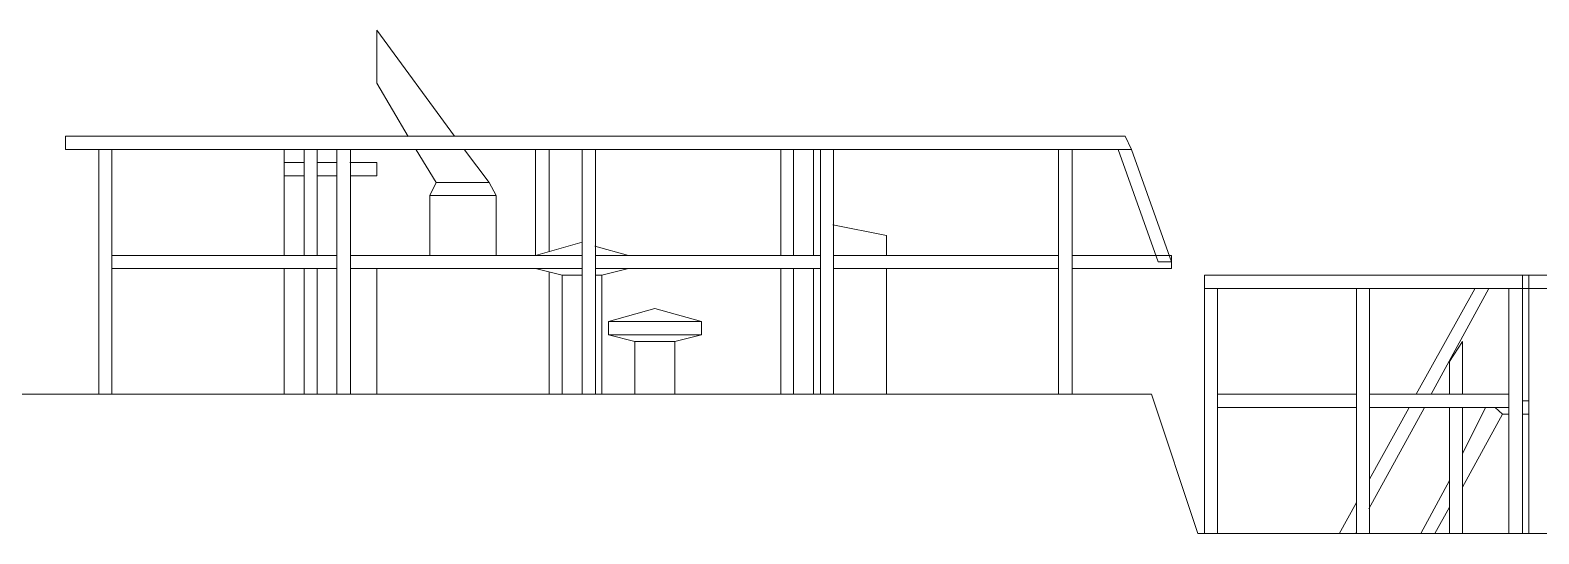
# Model space of a CAD drawing. Header units: millimetres. Extents: x -36433 to 17091, y -3786 to 28324.
# Drawn here: x 745 to 3282, y 22096 to 22943 of the extents above; entities that cross this region are included whole.
import ezdxf

# ---------------------------------------------------------------- set-up
doc = ezdxf.new("R2010")
doc.units = ezdxf.units.MM

msp = doc.modelspace()

# ---------------------------------------------------------------- linework, layer by layer
at = {"color": 0, "linetype": 'Continuous', "lineweight": 5}
for p, q in [((1327.8, 22942.7), (1458.2, 22764.8)), ((1327.8, 22853.8), (1327.8, 22942.7)), ((1380.2, 22764.2), (1327.8, 22853.8)), ((803.9, 22764.8), (2586, 22764.8)), ((803.9, 22742.4), (803.9, 22764.8)), ((2596.9, 22742.4), (2586, 22764.8)), ((2596.9, 22742.4), (803.9, 22742.4)), ((860.3, 22330.6), (860.3, 22742.4)), ((882, 22742.4), (882, 22330.6)), ((1171.6, 22742.4), (1171.6, 22563.8)), ((1205.2, 22563.8), (1205.2, 22742.4)), ((1227, 22742.4), (1227, 22563.8)), ((1260.6, 22330.6), (1260.6, 22742.4)), ((1283.3, 22742.4), (1283.3, 22330.6)), ((1394, 22741.7), (1427.6, 22686.4)), ((1475, 22741.7), (1516.6, 22686.4)), ((1594.6, 22563.8), (1594.6, 22742.4)), ((1617.4, 22569.8), (1617.4, 22742.4)), ((1672.7, 22330.6), (1672.7, 22742.4)), ((1695.5, 22742.4), (1695.5, 22330.6)), ((2006.8, 22742.4), (2006.8, 22563.8)), ((2028.6, 22563.8), (2028.6, 22742.4)), ((2062.2, 22742.4), (2062.2, 22563.8)), ((2074, 22330.6), (2074, 22742.4)), ((2095.8, 22742.4), (2095.8, 22330.6)), ((2474.3, 22742.4), (2474.3, 22330.6)), ((2497.1, 22330.6), (2497.1, 22742.4)), ((2641.4, 22553.3), (2574.2, 22742.4)), ((2664.1, 22553.3), (2596.9, 22742.4)), ((1205.2, 22720), (1171.6, 22720)), ((1259.6, 22720), (1227, 22720)), ((1327.8, 22720), (1282.3, 22720)), ((1327.8, 22720), (1327.8, 22697.6)), ((1171.6, 22697.6), (1205.2, 22697.6)), ((1227, 22697.6), (1260.6, 22697.6)), ((1283.3, 22697.6), (1327.8, 22697.6)), ((1416.7, 22664.7), (1427.6, 22686.4)), ((1427.6, 22686.4), (1516.6, 22686.4)), ((1516.6, 22686.4), (1528.4, 22664.7)), ((1416.7, 22664.7), (1416.7, 22563.8)), ((1528.4, 22664.7), (1416.7, 22664.7)), ((1528.4, 22664.7), (1528.4, 22563.2)), ((2094.8, 22615.2), (2184.7, 22597.4)), ((1672.7, 22586.2), (1594.6, 22563.8)), ((2184.7, 22597.4), (2184.7, 22563.8)), ((882, 22563.8), (1260.6, 22563.8)), ((1672.7, 22563.8), (1283.3, 22563.8)), ((1750.8, 22563.8), (1694.5, 22579.6)), ((2074, 22563.8), (1695.5, 22563.8)), ((2095.8, 22563.8), (2474.3, 22563.8)), ((2497.1, 22563.8), (2664.1, 22563.8)), ((2664.1, 22563.8), (2664.1, 22542.1)), ((1260.6, 22542.1), (882, 22542.1)), ((1171.6, 22542.1), (1171.6, 22330.6)), ((1205.2, 22330.6), (1205.2, 22542.1)), ((1227, 22541.4), (1227, 22330.6)), ((1283.3, 22542.1), (1672.7, 22542.1)), ((1327.8, 22330.6), (1327.8, 22542.1)), ((1594.6, 22542.1), (1639.1, 22530.9)), ((1617.4, 22536.2), (1617.4, 22330.6)), ((1639.1, 22530.9), (1672.7, 22530.9)), ((1639.1, 22330.6), (1639.1, 22530.9)), ((1695.5, 22542.1), (2074, 22542.1)), ((1695.5, 22530.9), (1706.3, 22530.9)), ((1706.3, 22530.9), (1750.8, 22542.1)), ((1706.3, 22530.9), (1706.3, 22330.6)), ((2006.8, 22330.6), (2006.8, 22542.1)), ((2028.6, 22330.6), (2028.6, 22541.4)), ((2062.2, 22542.1), (2062.2, 22330.6)), ((2474.3, 22542.1), (2095.8, 22542.1)), ((2184.7, 22542.1), (2184.7, 22330.6)), ((2664.1, 22542.1), (2497.1, 22542.1)), ((2641.4, 22553.3), (2664.1, 22553.3)), ((2719.5, 22530.9), (4119, 22530.9)), ((2719.5, 22096.6), (2719.5, 22530.9)), ((3254.2, 22096.6), (3254.2, 22530.9)), ((3265.1, 22096.6), (3265.1, 22530.9)), ((4127, 22508.5), (2719.5, 22508.5)), ((2741.2, 22508.5), (2741.2, 22096.6)), ((2975.5, 22508.5), (2975.5, 22096.6)), ((2997.2, 22096.6), (2997.2, 22508.5)), ((3174.1, 22507.8), (3075.3, 22330.6)), ((3101, 22330.6), (3197.8, 22508.5)), ((3231.5, 22508.5), (3231.5, 22096.6)), ((1717.2, 22453.1), (1795.3, 22474.9)), ((1795.3, 22474.9), (1873.4, 22453.1)), ((1717.2, 22430.7), (1717.2, 22453.1)), ((1873.4, 22453.1), (1717.2, 22453.1)), ((1717.2, 22430.7), (1761.7, 22419.5)), ((1873.4, 22430.7), (1717.2, 22430.7)), ((1828.9, 22419.5), (1873.4, 22430.7)), ((1873.4, 22430.7), (1873.4, 22453.1)), ((1761.7, 22419.5), (1828.9, 22419.5)), ((1761.7, 22330.6), (1761.7, 22419.5)), ((1828.9, 22419.5), (1828.9, 22330.6)), ((3153.4, 22419.5), (3131.6, 22385.9)), ((3153.4, 22330.6), (3153.4, 22419.5)), ((3131.6, 22385.9), (3131.6, 22330.6)), ((2630.5, 22330.6), (403.6, 22330.6)), ((2708.6, 22096.6), (2630.5, 22330.6)), ((2741.2, 22330.6), (2975.5, 22330.6)), ((2997.2, 22330.6), (3231.5, 22330.6)), ((2975.5, 22308.2), (2741.2, 22308.2)), ((3089.1, 22307.5), (2996.2, 22138.2)), ((3231.5, 22308.2), (2997.2, 22308.2)), ((3063.4, 22307.5), (2997.2, 22187.6)), ((3131.6, 22308.2), (3131.6, 22096)), ((3191.9, 22308.2), (3153.4, 22230.4)), ((3153.4, 22096), (3153.4, 22307.5)), ((3220.6, 22297), (3208.7, 22308.2)), ((3265.1, 22319.4), (3254.2, 22319.4)), ((3220.6, 22297), (3153.4, 22174.4)), ((3231.5, 22297), (3220.6, 22297)), ((3254.2, 22297), (3265.1, 22297)), ((3131.6, 22185.6), (3083.2, 22096.6)), ((2975.5, 22148.7), (2945.8, 22096)), ((3106.9, 22096.6), (3131.6, 22140.8)), ((3899.6, 22096.6), (2708.6, 22096.6)), ((2973.5, 22096), (2974.5, 22098))]:
    msp.add_line(p, q, dxfattribs=at)

doc.saveas('drawing.dxf')
